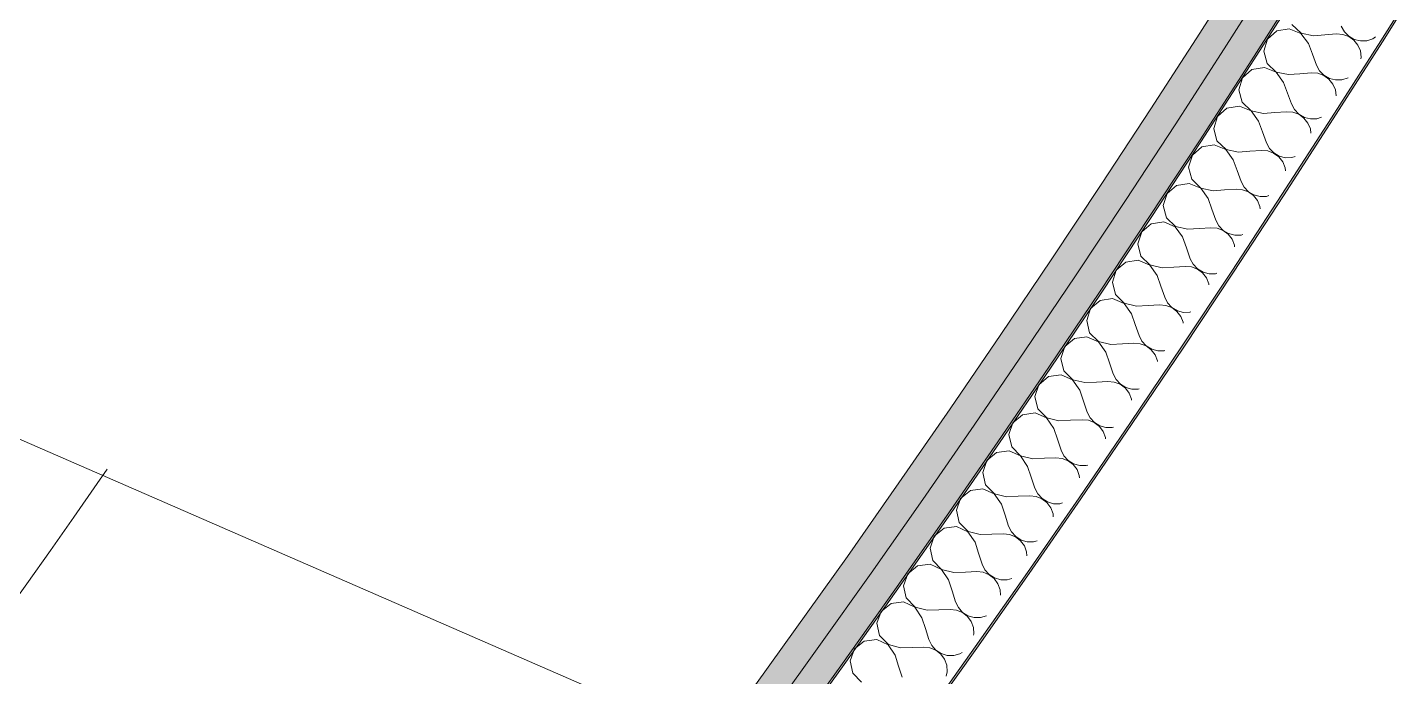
# Model space of a CAD drawing. Header units: millimetres. Extents: x -50172 to 90294, y -80883 to 956680.
# Drawn here: x -21261 to -20552, y -47749 to -47413 of the extents above; entities that cross this region are included whole.
import ezdxf
from ezdxf.enums import TextEntityAlignment as Align

# ---------------------------------------------------------------- set-up
doc = ezdxf.new("R2010")
doc.units = ezdxf.units.MM
doc.header["$MEASUREMENT"] = 0
doc.linetypes.add('Dashed', pattern=[564.444447, 282.222223, -282.222223])
doc.linetypes.add('Double Dashed', pattern=[1093.611073, 529.166651, -211.666656, 141.111112, -211.666656])
doc.layers.add('New_A-15-MG_Structural_Grid_Phase_2', color=7, linetype='Continuous')
doc.layers.add('New_A-25-M_Wall_Int', color=7, linetype='Continuous')
for name, color, linetype, lineweight, true_color in [('New_A-15-MG_Structural_Grid_Phase_2_Pen_No__222', 7, 'Continuous', 13, 0x65af33), ('New_A-25-M_Wall_Int_Pen_No__107', 7, 'Continuous', 15, 0xa6a6a6), ('New_A-25-M_Wall_Int_Pen_No__81', 7, 'Continuous', 20, 0x6a6a6a)]:
    doc.layers.add(name, color=color, linetype=linetype, lineweight=lineweight, true_color=true_color)
for name, color, linetype, lineweight in [('New_A-25-M_Wall_Int_Pen_No__1', 7, 'Continuous', 13), ('New_A-25-M_Wall_Int_Pen_No__150', 7, 'Continuous', 0), ('New_A-35-M_FFE_Sanitary_Pen_No__1', 7, 'Continuous', 13), ('New_A-95-P_Drawing_Pen_No__191', 7, 'Continuous', 5)]:
    doc.layers.add(name, color=color, linetype=linetype, lineweight=lineweight)
doc.styles.add('GENERATED_STYLE_4', font='')
doc.styles.get('GENERATED_STYLE_4').set_extended_font_data('Swis721 BT')

# ---------------------------------------------------------------- blocks, each defined once
blk = doc.blocks.new('*X416')
at = {"layer": 'New_A-25-M_Wall_Int_Pen_No__150', "linetype": 'Continuous'}
for p, q in [((-20607.48, -47411.79), (-20602.74, -47416.25)), ((-20581.92, -47412.6), (-20580.35, -47415.48)), ((-20620.11, -47419.33), (-20622, -47425.55)), ((-20615.24, -47415.02), (-20620.11, -47419.33)), ((-20608.83, -47413.9), (-20615.24, -47415.02)), ((-20602.79, -47416.33), (-20608.83, -47413.9)), ((-20598.93, -47421.57), (-20602.79, -47416.33)), ((-20602.74, -47416.25), (-20596.36, -47417.54)), ((-20596.36, -47417.54), (-20590.42, -47417.09)), ((-20590.42, -47417.09), (-20584.48, -47416.63)), ((-20581.2, -47416.82), (-20584.48, -47416.63)), ((-20578.1, -47417.91), (-20581.2, -47416.82)), ((-20580.35, -47415.48), (-20578.05, -47417.83)), ((-20575.42, -47419.81), (-20578.1, -47417.91)), ((-20578.05, -47417.83), (-20575.2, -47419.46)), ((-20573.36, -47422.37), (-20575.42, -47419.81)), ((-20575.2, -47419.46), (-20572, -47420.24)), ((-20568.72, -47420.11), (-20565.58, -47419.09)), ((-20565.58, -47419.09), (-20564.24, -47418.19)), ((-20622, -47425.55), (-20620.33, -47431.84)), ((-20598.93, -47421.57), (-20596.85, -47427.15)), ((-20572.08, -47425.4), (-20573.36, -47422.37)), ((-20571.68, -47428.67), (-20572.08, -47425.4)), ((-20572, -47420.24), (-20568.72, -47420.11)), ((-20621.69, -47433.96), (-20628.1, -47435.05)), ((-20615.66, -47436.4), (-20621.69, -47433.96)), ((-20620.33, -47431.84), (-20615.6, -47436.32)), ((-20596.85, -47427.15), (-20594.77, -47432.73)), ((-20594.77, -47432.73), (-20593.21, -47435.63)), ((-20571.8, -47429.45), (-20571.68, -47428.67)), ((-20632.99, -47439.34), (-20634.89, -47445.56)), ((-20628.1, -47435.05), (-20632.99, -47439.34)), ((-20611.81, -47441.65), (-20615.66, -47436.4)), ((-20615.6, -47436.32), (-20609.23, -47437.64)), ((-20609.23, -47437.64), (-20603.29, -47437.2)), ((-20603.29, -47437.2), (-20597.35, -47436.75)), ((-20594.07, -47436.96), (-20597.35, -47436.75)), ((-20590.97, -47438.06), (-20594.07, -47436.96)), ((-20593.21, -47435.63), (-20590.92, -47437.98)), ((-20588.3, -47439.97), (-20590.97, -47438.06)), ((-20590.92, -47437.98), (-20588.07, -47439.62)), ((-20586.24, -47442.53), (-20588.3, -47439.97)), ((-20588.07, -47439.62), (-20584.88, -47440.41)), ((-20584.88, -47440.41), (-20581.59, -47440.29)), ((-20581.59, -47440.29), (-20578.46, -47439.28)), ((-20578.46, -47439.28), (-20578.36, -47439.22)), ((-20634.89, -47445.56), (-20633.24, -47451.85)), ((-20611.81, -47441.65), (-20609.75, -47447.24)), ((-20609.75, -47447.24), (-20607.69, -47452.83)), ((-20584.98, -47445.57), (-20586.24, -47442.53)), ((-20584.62, -47448.53), (-20584.98, -47445.57)), ((-20641.03, -47455.04), (-20645.92, -47459.31)), ((-20634.61, -47453.97), (-20641.03, -47455.04)), ((-20628.58, -47456.43), (-20634.61, -47453.97)), ((-20633.24, -47451.85), (-20628.53, -47456.35)), ((-20607.69, -47452.83), (-20606.14, -47455.73)), ((-20645.92, -47459.31), (-20647.85, -47465.53)), ((-20624.76, -47461.69), (-20628.58, -47456.43)), ((-20628.53, -47456.35), (-20622.16, -47457.68)), ((-20624.76, -47461.69), (-20622.71, -47467.28)), ((-20622.16, -47457.68), (-20616.22, -47457.27)), ((-20616.22, -47457.27), (-20610.28, -47456.84)), ((-20607, -47457.06), (-20610.28, -47456.84)), ((-20603.9, -47458.17), (-20607, -47457.06)), ((-20606.14, -47455.73), (-20603.85, -47458.09)), ((-20601.23, -47460.08), (-20603.9, -47458.17)), ((-20603.85, -47458.09), (-20601.01, -47459.73)), ((-20599.19, -47462.66), (-20601.23, -47460.08)), ((-20601.01, -47459.73), (-20597.82, -47460.53)), ((-20597.82, -47460.53), (-20594.53, -47460.43)), ((-20594.53, -47460.43), (-20592.09, -47459.65)), ((-20647.85, -47465.53), (-20646.22, -47471.83)), ((-20622.71, -47467.28), (-20620.67, -47472.88)), ((-20597.93, -47465.7), (-20599.19, -47462.66)), ((-20597.67, -47467.96), (-20597.93, -47465.7)), ((-20654.01, -47474.98), (-20658.92, -47479.25)), ((-20647.59, -47473.93), (-20654.01, -47474.98)), ((-20641.58, -47476.41), (-20647.59, -47473.93)), ((-20646.22, -47471.83), (-20641.52, -47476.33)), ((-20637.77, -47481.69), (-20641.58, -47476.41)), ((-20641.52, -47476.33), (-20635.16, -47477.69)), ((-20620.67, -47472.88), (-20619.12, -47475.79)), ((-20619.12, -47475.79), (-20616.85, -47478.15)), ((-20658.92, -47479.25), (-20660.87, -47485.46)), ((-20637.77, -47481.69), (-20635.74, -47487.29)), ((-20635.16, -47477.69), (-20629.21, -47477.29)), ((-20629.21, -47477.29), (-20623.27, -47476.89)), ((-20619.99, -47477.12), (-20623.27, -47476.89)), ((-20616.9, -47478.24), (-20619.99, -47477.12)), ((-20614.24, -47480.16), (-20616.9, -47478.24)), ((-20616.85, -47478.15), (-20614.01, -47479.81)), ((-20612.2, -47482.74), (-20614.24, -47480.16)), ((-20614.01, -47479.81), (-20610.83, -47480.62)), ((-20610.95, -47485.78), (-20612.2, -47482.74)), ((-20610.83, -47480.62), (-20607.54, -47480.53)), ((-20607.54, -47480.53), (-20605.73, -47479.96)), ((-20660.87, -47485.46), (-20659.26, -47491.76)), ((-20635.74, -47487.29), (-20633.71, -47492.89)), ((-20610.76, -47487.45), (-20610.95, -47485.78)), ((-20667.06, -47494.89), (-20671.99, -47499.14)), ((-20660.64, -47493.86), (-20667.06, -47494.89)), ((-20654.63, -47496.36), (-20660.64, -47493.86)), ((-20659.26, -47491.76), (-20654.58, -47496.28)), ((-20650.84, -47501.65), (-20654.63, -47496.36)), ((-20654.58, -47496.28), (-20648.22, -47497.66)), ((-20648.22, -47497.66), (-20642.27, -47497.28)), ((-20642.27, -47497.28), (-20636.33, -47496.89)), ((-20633.05, -47497.13), (-20636.33, -47496.89)), ((-20633.71, -47492.89), (-20632.18, -47495.8)), ((-20629.96, -47498.26), (-20633.05, -47497.13)), ((-20632.18, -47495.8), (-20629.91, -47498.18)), ((-20671.99, -47499.14), (-20673.95, -47505.34)), ((-20650.84, -47501.65), (-20648.82, -47507.26)), ((-20627.3, -47500.19), (-20629.96, -47498.26)), ((-20629.91, -47498.18), (-20627.08, -47499.84)), ((-20625.28, -47502.78), (-20627.3, -47500.19)), ((-20627.08, -47499.84), (-20623.89, -47500.66)), ((-20624.04, -47505.82), (-20625.28, -47502.78)), ((-20623.89, -47500.66), (-20620.61, -47500.58)), ((-20620.61, -47500.58), (-20619.31, -47500.18)), ((-20673.95, -47505.34), (-20672.36, -47511.65)), ((-20672.36, -47511.65), (-20667.69, -47516.19)), ((-20648.82, -47507.26), (-20646.82, -47512.87)), ((-20623.91, -47507.02), (-20624.04, -47505.82)), ((-20685.11, -47518.99), (-20687.09, -47525.18)), ((-20680.18, -47514.76), (-20685.11, -47518.99)), ((-20673.75, -47513.75), (-20680.18, -47514.76)), ((-20667.75, -47516.27), (-20673.75, -47513.75)), ((-20663.97, -47521.57), (-20667.75, -47516.27)), ((-20667.69, -47516.19), (-20661.34, -47517.59)), ((-20661.34, -47517.59), (-20655.39, -47517.22)), ((-20655.39, -47517.22), (-20649.45, -47516.86)), ((-20646.17, -47517.11), (-20649.45, -47516.86)), ((-20646.82, -47512.87), (-20645.29, -47515.78)), ((-20643.09, -47518.24), (-20646.17, -47517.11)), ((-20645.29, -47515.78), (-20643.03, -47518.16)), ((-20640.43, -47520.18), (-20643.09, -47518.24)), ((-20643.03, -47518.16), (-20640.21, -47519.83)), ((-20687.09, -47525.18), (-20685.53, -47531.5)), ((-20663.97, -47521.57), (-20661.98, -47527.18)), ((-20638.42, -47522.78), (-20640.43, -47520.18)), ((-20640.21, -47519.83), (-20637.03, -47520.67)), ((-20637.19, -47525.83), (-20638.42, -47522.78)), ((-20637.1, -47526.65), (-20637.19, -47525.83)), ((-20637.03, -47520.67), (-20633.74, -47520.59)), ((-20633.74, -47520.59), (-20632.84, -47520.32)), ((-20685.53, -47531.5), (-20680.88, -47536.05)), ((-20661.98, -47527.18), (-20659.99, -47532.8)), ((-20659.99, -47532.8), (-20658.47, -47535.71)), ((-20698.3, -47538.8), (-20700.3, -47544.99)), ((-20693.35, -47534.58), (-20698.3, -47538.8)), ((-20686.92, -47533.59), (-20693.35, -47534.58)), ((-20680.93, -47536.13), (-20686.92, -47533.59)), ((-20677.17, -47541.44), (-20680.93, -47536.13)), ((-20680.88, -47536.05), (-20674.52, -47537.47)), ((-20674.52, -47537.47), (-20668.58, -47537.13)), ((-20668.58, -47537.13), (-20662.63, -47536.78)), ((-20659.35, -47537.04), (-20662.63, -47536.78)), ((-20656.27, -47538.19), (-20659.35, -47537.04)), ((-20658.47, -47535.71), (-20656.22, -47538.1)), ((-20653.63, -47540.13), (-20656.27, -47538.19)), ((-20656.22, -47538.1), (-20653.4, -47539.79)), ((-20651.62, -47542.73), (-20653.63, -47540.13)), ((-20653.4, -47539.79), (-20650.22, -47540.63)), ((-20646.93, -47540.57), (-20646.32, -47540.38)), ((-20700.3, -47544.99), (-20698.76, -47551.31)), ((-20677.17, -47541.44), (-20675.19, -47547.06)), ((-20675.19, -47547.06), (-20673.22, -47552.68)), ((-20650.4, -47545.79), (-20651.62, -47542.73)), ((-20650.34, -47546.36), (-20650.4, -47545.79)), ((-20650.22, -47540.63), (-20646.93, -47540.57)), ((-20706.59, -47554.36), (-20711.56, -47558.56)), ((-20700.16, -47553.4), (-20706.59, -47554.36)), ((-20694.17, -47555.95), (-20700.16, -47553.4)), ((-20698.76, -47551.31), (-20694.12, -47555.87)), ((-20673.22, -47552.68), (-20671.72, -47555.61)), ((-20711.56, -47558.56), (-20713.58, -47564.75)), ((-20690.43, -47561.27), (-20694.17, -47555.95)), ((-20694.12, -47555.87), (-20687.77, -47557.31)), ((-20690.43, -47561.27), (-20688.47, -47566.9)), ((-20687.77, -47557.31), (-20681.82, -47556.99)), ((-20681.82, -47556.99), (-20675.87, -47556.66)), ((-20672.6, -47556.93), (-20675.87, -47556.66)), ((-20669.52, -47558.09), (-20672.6, -47556.93)), ((-20671.72, -47555.61), (-20669.47, -47558)), ((-20666.88, -47560.04), (-20669.52, -47558.09)), ((-20669.47, -47558), (-20666.65, -47559.69)), ((-20664.88, -47562.65), (-20666.88, -47560.04)), ((-20666.65, -47559.69), (-20663.48, -47560.55)), ((-20663.48, -47560.55), (-20660.19, -47560.49)), ((-20660.19, -47560.49), (-20659.74, -47560.36)), ((-20713.58, -47564.75), (-20712.05, -47571.07)), ((-20688.47, -47566.9), (-20686.52, -47572.53)), ((-20663.67, -47565.71), (-20664.88, -47562.65)), ((-20663.63, -47566.15), (-20663.67, -47565.71)), ((-20719.89, -47574.1), (-20724.87, -47578.29)), ((-20713.46, -47573.16), (-20719.89, -47574.1)), ((-20707.48, -47575.73), (-20713.46, -47573.16)), ((-20712.05, -47571.07), (-20707.43, -47575.65)), ((-20703.75, -47581.07), (-20707.48, -47575.73)), ((-20707.43, -47575.65), (-20701.08, -47577.11)), ((-20686.52, -47572.53), (-20685.02, -47575.46)), ((-20685.02, -47575.46), (-20682.78, -47577.86)), ((-20724.87, -47578.29), (-20726.91, -47584.46)), ((-20703.75, -47581.07), (-20701.81, -47586.7)), ((-20701.08, -47577.11), (-20695.13, -47576.81)), ((-20695.13, -47576.81), (-20689.18, -47576.49)), ((-20685.91, -47576.78), (-20689.18, -47576.49)), ((-20682.84, -47577.94), (-20685.91, -47576.78)), ((-20680.2, -47579.91), (-20682.84, -47577.94)), ((-20682.78, -47577.86), (-20679.97, -47579.56)), ((-20678.21, -47582.52), (-20680.2, -47579.91)), ((-20679.97, -47579.56), (-20676.8, -47580.42)), ((-20677.01, -47585.58), (-20678.21, -47582.52)), ((-20676.8, -47580.42), (-20673.51, -47580.38)), ((-20673.51, -47580.38), (-20673.11, -47580.26)), ((-20726.91, -47584.46), (-20725.4, -47590.79)), ((-20701.81, -47586.7), (-20699.88, -47592.33)), ((-20676.97, -47586.01), (-20677.01, -47585.58)), ((-20733.26, -47593.8), (-20738.25, -47597.97)), ((-20726.82, -47592.87), (-20733.26, -47593.8)), ((-20720.85, -47595.47), (-20726.82, -47592.87)), ((-20725.4, -47590.79), (-20720.8, -47595.39)), ((-20717.14, -47600.81), (-20720.85, -47595.47)), ((-20720.8, -47595.39), (-20714.46, -47596.87)), ((-20714.46, -47596.87), (-20708.51, -47596.58)), ((-20708.51, -47596.58), (-20702.56, -47596.29)), ((-20699.28, -47596.58), (-20702.56, -47596.29)), ((-20699.88, -47592.33), (-20698.39, -47595.27)), ((-20696.21, -47597.76), (-20699.28, -47596.58)), ((-20698.39, -47595.27), (-20696.16, -47597.68)), ((-20738.25, -47597.97), (-20740.31, -47604.14)), ((-20740.31, -47604.14), (-20738.82, -47610.47)), ((-20717.14, -47600.81), (-20715.22, -47606.45)), ((-20693.59, -47599.73), (-20696.21, -47597.76)), ((-20696.16, -47597.68), (-20693.35, -47599.39)), ((-20691.6, -47602.35), (-20693.59, -47599.73)), ((-20693.35, -47599.39), (-20690.19, -47600.26)), ((-20690.41, -47605.42), (-20691.6, -47602.35)), ((-20690.19, -47600.26), (-20686.9, -47600.23)), ((-20686.9, -47600.23), (-20686.43, -47600.09)), ((-20738.82, -47610.47), (-20734.23, -47615.08)), ((-20715.22, -47606.45), (-20713.3, -47612.09)), ((-20690.36, -47605.95), (-20690.41, -47605.42)), ((-20751.69, -47617.61), (-20753.77, -47623.77)), ((-20746.68, -47613.46), (-20751.69, -47617.61)), ((-20740.24, -47612.55), (-20746.68, -47613.46)), ((-20734.28, -47615.16), (-20740.24, -47612.55)), ((-20730.59, -47620.52), (-20734.28, -47615.16)), ((-20734.23, -47615.08), (-20727.89, -47616.58)), ((-20727.89, -47616.58), (-20721.94, -47616.32)), ((-20721.94, -47616.32), (-20715.99, -47616.04)), ((-20712.72, -47616.34), (-20715.99, -47616.04)), ((-20713.3, -47612.09), (-20711.82, -47615.03)), ((-20709.65, -47617.53), (-20712.72, -47616.34)), ((-20711.82, -47615.03), (-20709.6, -47617.45)), ((-20707.03, -47619.51), (-20709.65, -47617.53)), ((-20709.6, -47617.45), (-20706.8, -47619.17)), ((-20753.77, -47623.77), (-20752.3, -47630.11)), ((-20730.59, -47620.52), (-20728.68, -47626.17)), ((-20705.06, -47622.14), (-20707.03, -47619.51)), ((-20706.8, -47619.17), (-20703.63, -47620.05)), ((-20703.87, -47625.21), (-20705.06, -47622.14)), ((-20703.81, -47625.96), (-20703.87, -47625.21)), ((-20703.63, -47620.05), (-20700.34, -47620.03)), ((-20700.34, -47620.03), (-20699.69, -47619.84)), ((-20753.73, -47632.18), (-20760.17, -47633.07)), ((-20747.78, -47634.81), (-20753.73, -47632.18)), ((-20752.3, -47630.11), (-20747.72, -47634.73)), ((-20728.68, -47626.17), (-20726.78, -47631.81)), ((-20726.78, -47631.81), (-20725.32, -47634.75)), ((-20765.19, -47637.21), (-20767.29, -47643.36)), ((-20760.17, -47633.07), (-20765.19, -47637.21)), ((-20744.1, -47640.18), (-20747.78, -47634.81)), ((-20747.72, -47634.73), (-20741.39, -47636.26)), ((-20741.39, -47636.26), (-20735.44, -47636.01)), ((-20735.44, -47636.01), (-20729.49, -47635.75)), ((-20726.22, -47636.06), (-20729.49, -47635.75)), ((-20723.16, -47637.26), (-20726.22, -47636.06)), ((-20725.32, -47634.75), (-20723.1, -47637.18)), ((-20720.54, -47639.25), (-20723.16, -47637.26)), ((-20723.1, -47637.18), (-20720.31, -47638.91)), ((-20718.57, -47641.88), (-20720.54, -47639.25)), ((-20720.31, -47638.91), (-20717.14, -47639.8)), ((-20717.14, -47639.8), (-20713.85, -47639.79)), ((-20713.85, -47639.79), (-20712.91, -47639.52)), ((-20767.29, -47643.36), (-20765.84, -47649.71)), ((-20744.1, -47640.18), (-20742.21, -47645.84)), ((-20742.21, -47645.84), (-20740.33, -47651.49)), ((-20717.4, -47644.96), (-20718.57, -47641.88)), ((-20717.31, -47646.06), (-20717.4, -47644.96)), ((-20773.72, -47652.64), (-20778.76, -47656.76)), ((-20767.27, -47651.77), (-20773.72, -47652.64)), ((-20761.33, -47654.42), (-20767.27, -47651.77)), ((-20765.84, -47649.71), (-20761.28, -47654.34)), ((-20740.33, -47651.49), (-20738.87, -47654.44)), ((-20778.76, -47656.76), (-20780.87, -47662.91)), ((-20757.67, -47659.81), (-20761.33, -47654.42)), ((-20761.28, -47654.34), (-20754.96, -47655.88)), ((-20757.67, -47659.81), (-20755.81, -47665.46)), ((-20754.96, -47655.88), (-20749, -47655.65)), ((-20749, -47655.65), (-20743.05, -47655.42)), ((-20739.78, -47655.74), (-20743.05, -47655.42)), ((-20736.72, -47656.95), (-20739.78, -47655.74)), ((-20738.87, -47654.44), (-20736.67, -47656.87)), ((-20734.11, -47658.94), (-20736.72, -47656.95)), ((-20736.67, -47656.87), (-20733.88, -47658.6)), ((-20732.15, -47661.58), (-20734.11, -47658.94)), ((-20733.88, -47658.6), (-20730.72, -47659.5)), ((-20730.72, -47659.5), (-20727.43, -47659.51)), ((-20727.43, -47659.51), (-20726.08, -47659.12)), ((-20780.87, -47662.91), (-20779.45, -47669.26)), ((-20755.81, -47665.46), (-20753.94, -47671.12)), ((-20730.99, -47664.66), (-20732.15, -47661.58)), ((-20730.86, -47666.23), (-20730.99, -47664.66)), ((-20787.34, -47672.16), (-20792.38, -47676.27)), ((-20780.89, -47671.32), (-20787.34, -47672.16)), ((-20774.95, -47673.99), (-20780.89, -47671.32)), ((-20779.45, -47669.26), (-20774.9, -47673.91)), ((-20771.31, -47679.38), (-20774.95, -47673.99)), ((-20774.9, -47673.91), (-20768.58, -47675.47)), ((-20768.58, -47675.47), (-20762.62, -47675.26)), ((-20762.62, -47675.26), (-20756.67, -47675.04)), ((-20753.4, -47675.38), (-20756.67, -47675.04)), ((-20753.94, -47671.12), (-20752.49, -47674.07)), ((-20752.49, -47674.07), (-20750.29, -47676.51)), ((-20792.38, -47676.27), (-20794.52, -47682.41)), ((-20771.31, -47679.38), (-20769.46, -47685.05)), ((-20750.35, -47676.59), (-20753.4, -47675.38)), ((-20747.75, -47678.6), (-20750.35, -47676.59)), ((-20750.29, -47676.51), (-20747.51, -47678.26)), ((-20745.79, -47681.24), (-20747.75, -47678.6)), ((-20747.51, -47678.26), (-20744.35, -47679.17)), ((-20744.64, -47684.32), (-20745.79, -47681.24)), ((-20744.35, -47679.17), (-20741.06, -47679.18)), ((-20741.06, -47679.18), (-20739.2, -47678.66)), ((-20794.52, -47682.41), (-20793.11, -47688.77)), ((-20793.11, -47688.77), (-20788.58, -47693.43)), ((-20769.46, -47685.05), (-20767.61, -47690.71)), ((-20744.47, -47686.49), (-20744.64, -47684.32)), ((-20806.07, -47695.74), (-20808.23, -47701.87)), ((-20801.01, -47691.65), (-20806.07, -47695.74)), ((-20794.56, -47690.82), (-20801.01, -47691.65)), ((-20788.63, -47693.51), (-20794.56, -47690.82)), ((-20785.01, -47698.92), (-20788.63, -47693.51)), ((-20788.58, -47693.43), (-20782.26, -47695.01)), ((-20782.26, -47695.01), (-20776.31, -47694.82)), ((-20776.31, -47694.82), (-20770.35, -47694.62)), ((-20767.09, -47694.97), (-20770.35, -47694.62)), ((-20767.61, -47690.71), (-20766.17, -47693.67)), ((-20764.04, -47696.19), (-20767.09, -47694.97)), ((-20766.17, -47693.67), (-20763.98, -47696.11)), ((-20761.44, -47698.21), (-20764.04, -47696.19)), ((-20763.98, -47696.11), (-20761.2, -47697.86)), ((-20808.23, -47701.87), (-20806.84, -47708.23)), ((-20785.01, -47698.92), (-20783.18, -47704.58)), ((-20759.5, -47700.86), (-20761.44, -47698.21)), ((-20761.2, -47697.86), (-20758.05, -47698.79)), ((-20758.36, -47703.94), (-20759.5, -47700.86)), ((-20758.05, -47698.79), (-20754.76, -47698.81)), ((-20754.76, -47698.81), (-20752.28, -47698.12)), ((-20808.29, -47710.28), (-20814.75, -47711.09)), ((-20802.38, -47712.99), (-20808.29, -47710.28)), ((-20806.84, -47708.23), (-20802.32, -47712.91)), ((-20783.18, -47704.58), (-20781.35, -47710.26)), ((-20781.35, -47710.26), (-20779.92, -47713.22)), ((-20758.13, -47706.83), (-20758.36, -47703.94)), ((-20819.82, -47715.16), (-20822, -47721.29)), ((-20814.75, -47711.09), (-20819.82, -47715.16)), ((-20798.77, -47718.41), (-20802.38, -47712.99)), ((-20802.32, -47712.91), (-20796.01, -47714.51)), ((-20796.01, -47714.51), (-20790.06, -47714.34)), ((-20790.06, -47714.34), (-20784.1, -47714.16)), ((-20780.83, -47714.51), (-20784.1, -47714.16)), ((-20777.79, -47715.75), (-20780.83, -47714.51)), ((-20779.92, -47713.22), (-20777.73, -47715.67)), ((-20775.2, -47717.77), (-20777.79, -47715.75)), ((-20777.73, -47715.67), (-20774.96, -47717.43)), ((-20773.26, -47720.43), (-20775.2, -47717.77)), ((-20774.96, -47717.43), (-20771.81, -47718.36)), ((-20768.52, -47718.39), (-20765.34, -47717.52)), ((-20765.34, -47717.52), (-20765.29, -47717.49)), ((-20822, -47721.29), (-20820.63, -47727.65)), ((-20798.77, -47718.41), (-20796.95, -47724.08)), ((-20796.95, -47724.08), (-20795.14, -47729.76)), ((-20772.13, -47723.52), (-20773.26, -47720.43)), ((-20771.89, -47726.8), (-20772.13, -47723.52)), ((-20771.81, -47718.36), (-20768.52, -47718.39)), ((-20828.55, -47730.48), (-20833.63, -47734.54)), ((-20822.09, -47729.7), (-20828.55, -47730.48)), ((-20816.18, -47732.43), (-20822.09, -47729.7)), ((-20820.63, -47727.65), (-20816.12, -47732.35)), ((-20795.14, -47729.76), (-20793.72, -47732.72)), ((-20772.04, -47727.53), (-20771.89, -47726.8)), ((-20833.63, -47734.54), (-20835.83, -47740.66)), ((-20812.59, -47737.85), (-20816.18, -47732.43)), ((-20816.12, -47732.35), (-20809.82, -47733.97)), ((-20812.59, -47737.85), (-20810.79, -47743.53)), ((-20809.82, -47733.97), (-20803.87, -47733.81)), ((-20803.87, -47733.81), (-20797.91, -47733.65)), ((-20794.64, -47734.02), (-20797.91, -47733.65)), ((-20791.6, -47735.26), (-20794.64, -47734.02)), ((-20793.72, -47732.72), (-20791.55, -47735.18)), ((-20789.02, -47737.29), (-20791.6, -47735.26)), ((-20791.55, -47735.18), (-20788.78, -47736.95)), ((-20787.09, -47739.95), (-20789.02, -47737.29)), ((-20788.78, -47736.95), (-20785.63, -47737.9)), ((-20785.63, -47737.9), (-20782.34, -47737.94)), ((-20782.34, -47737.94), (-20779.16, -47737.08)), ((-20779.16, -47737.08), (-20777.96, -47736.36)), ((-20835.83, -47740.66), (-20834.48, -47747.03)), ((-20810.79, -47743.53), (-20809, -47749.22)), ((-20785.97, -47743.05), (-20787.09, -47739.95)), ((-20785.74, -47746.33), (-20785.97, -47743.05)), ((-20834.48, -47747.03), (-20829.99, -47751.74)), ((-20786.22, -47748.64), (-20785.74, -47746.33))]:
    blk.add_line(p, q, dxfattribs=at)
blk = doc.blocks.new('Wall_96_1', base_point=(-29918.46, -50217.22))
at = {"layer": 'New_A-25-M_Wall_Int_Pen_No__107', "linetype": 'Continuous'}
for points in [[(-20095.26, -46371.16, -0.413614), (-29918.46, -50217.22), (-29924.46, -50230.97, 0.413614), (-20081.52, -46377.18)], [(-20081.52, -46377.18, -0.413614), (-29924.46, -50230.97), (-29930.45, -50244.72, 0.413614), (-20067.79, -46383.21)]]:
    blk.add_hatch(color=256, dxfattribs=at).paths.add_polyline_path(points)
at = {"layer": 'New_A-25-M_Wall_Int_Pen_No__81', "linetype": 'Continuous', "lineweight": 0, "true_color": 0x353535}
for points in [[(-20067.79, -46383.21, -0.413614), (-29930.45, -50244.72), (-29930.85, -50245.64, 0.413614), (-20066.87, -46383.61)], [(-20021.08, -46403.69, -0.413614), (-29950.84, -50291.47), (-29951.24, -50292.39, 0.413614), (-20020.16, -46404.09)]]:
    blk.add_hatch(color=250, dxfattribs=at).paths.add_polyline_path(points)
at = {"layer": 'New_A-25-M_Wall_Int_Pen_No__1', "linetype": 'Continuous'}
for radius in [7467.12, 7498.12, 7497.12, 7482.12, 7549.12, 7548.12]:
    blk.add_arc((-26933.84, -43372.52), radius, 246.440445, 336.323082, dxfattribs=at)
at = {"layer": 'New_A-25-M_Wall_Int', "color": 250, "lineweight": 50, "true_color": 0x2a2a2a}
blk.add_blockref('*X416', (0, 0), dxfattribs=at)
blk = doc.blocks.new('Standard grid marker_15')
at = {"layer": 'New_A-15-MG_Structural_Grid_Phase_2_Pen_No__222', "linetype": 'Double Dashed'}
blk.add_line((20063.55, 0), (22654.17, 0), dxfattribs=at)
at = {"layer": 'New_A-15-MG_Structural_Grid_Phase_2_Pen_No__222', "style": 'GENERATED_STYLE_4'}
for tag, p in [('AC_MarkerText_1_0', (-500, 43.39)), ('AC_MarkerText_1_1', (23154.17, 43.39))]:
    blk.add_attdef(tag, text='', height=350, rotation=180, dxfattribs=at).set_placement(p, align=Align.MIDDLE_CENTER)

msp = doc.modelspace()

# ---------------------------------------------------------------- linework, layer by layer
at = {"layer": 'New_A-35-M_FFE_Sanitary_Pen_No__1', "linetype": 'Dashed'}
msp.add_arc((-26783.55, -43782.02), 6769.91, 246.440412, 336.440412, dxfattribs=at)
at = {"layer": 'New_A-95-P_Drawing_Pen_No__191', "linetype": 'Dashed'}
msp.add_arc((-26775.42, -43793.33), 6450.18, 246.159671, 336.503685, dxfattribs=at)

# ---------------------------------------------------------------- block references
at = {"layer": 'New_A-15-MG_Structural_Grid_Phase_2', "color": 8, "linetype": 'Continuous', "lineweight": 15, "zscale": 1000, "rotation": 156.4404115839914}
msp.add_blockref('Standard grid marker_15', (-562.6, -56653.56), dxfattribs=at)
at = {"layer": 'New_A-25-M_Wall_Int', "color": 250, "lineweight": 50, "true_color": 0x2a2a2a}
msp.add_blockref('Wall_96_1', (-29918.46, -50217.22), dxfattribs=at)

doc.saveas('drawing.dxf')
